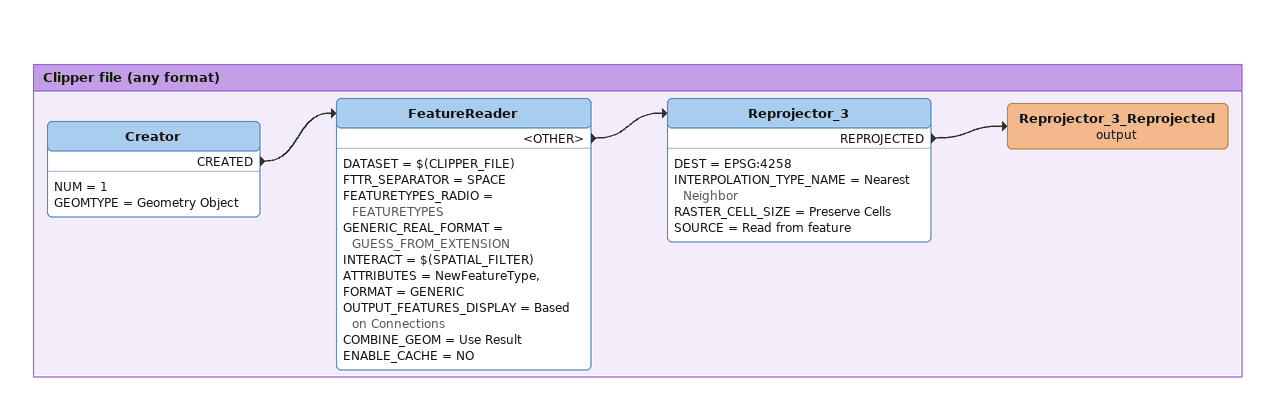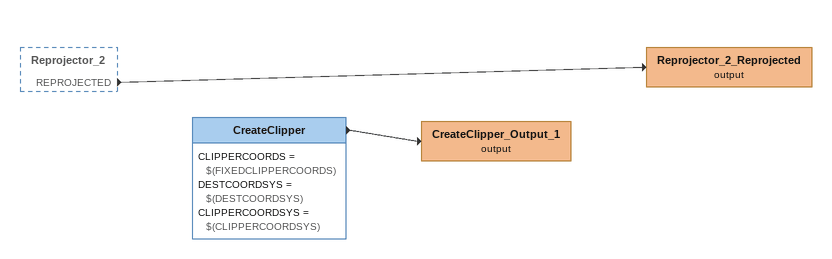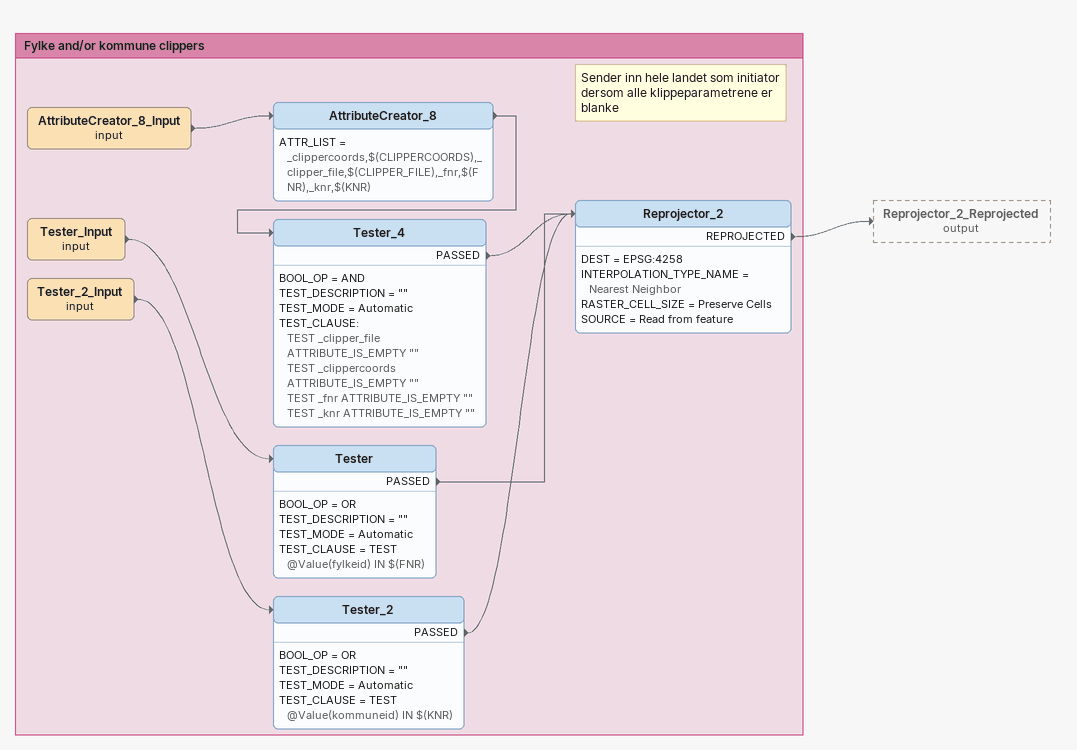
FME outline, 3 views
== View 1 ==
Bookmark: Clipper file (any format)
Creator
    NUM = 1
    GEOMTYPE = Geometry Object
    CREATED -> FeatureReader
FeatureReader
    DATASET = $(CLIPPER_FILE)
    FTTR_SEPARATOR = SPACE
    FEATURETYPES_RADIO = FEATURETYPES
    GENERIC_REAL_FORMAT = GUESS_FROM_EXTENSION
    INTERACT = $(SPATIAL_FILTER)
    ATTRIBUTES = NewFeatureType,
    FORMAT = GENERIC
    OUTPUT_FEATURES_DISPLAY = Based on Connections
    COMBINE_GEOM = Use Result
    ENABLE_CACHE = NO
    <OTHER> -> Reprojector_3
Reprojector_3
    DEST = EPSG:4258
    INTERPOLATION_TYPE_NAME = Nearest Neighbor
    RASTER_CELL_SIZE = Preserve Cells
    SOURCE = Read from feature
    REPROJECTED -> Reprojector_3_Reprojected (output)
Reprojector_3_Reprojected (output)

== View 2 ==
Reprojector_2 [outside]
    REPROJECTED -> Reprojector_2_Reprojected (output)
CreateClipper
    CLIPPERCOORDS = $(FIXEDCLIPPERCOORDS)
    DESTCOORDSYS = $(DESTCOORDSYS)
    CLIPPERCOORDSYS = $(CLIPPERCOORDSYS)
    -> CreateClipper_Output_1 (output)
CreateClipper_Output_1 (output)
Reprojector_2_Reprojected (output)

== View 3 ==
Bookmark: Fylke and/or kommune clippers
AttributeCreator_8_Input (input)
    -> AttributeCreator_8
AttributeCreator_8
    ATTR_LIST = _clippercoords,$(CLIPPERCOORDS),_clipper_file,$(CLIPPER_FILE),_fnr,$(FNR),_knr,$(KNR)
    -> Tester_4
Tester_4
    BOOL_OP = AND
    TEST_DESCRIPTION = ""
    TEST_MODE = Automatic
    TEST_CLAUSE:
      TEST _clipper_file ATTRIBUTE_IS_EMPTY ""
      TEST _clippercoords ATTRIBUTE_IS_EMPTY ""
      TEST _fnr ATTRIBUTE_IS_EMPTY ""
      TEST _knr ATTRIBUTE_IS_EMPTY ""
    PASSED -> Reprojector_2
Tester_Input (input)
    -> Tester
Tester
    BOOL_OP = OR
    TEST_DESCRIPTION = ""
    TEST_MODE = Automatic
    TEST_CLAUSE = TEST @Value(fylkeid) IN $(FNR)
    PASSED -> Reprojector_2
Tester_2_Input (input)
    -> Tester_2
Tester_2
    BOOL_OP = OR
    TEST_DESCRIPTION = ""
    TEST_MODE = Automatic
    TEST_CLAUSE = TEST @Value(kommuneid) IN $(KNR)
    PASSED -> Reprojector_2
Note: Sender inn hele landet som initiator / dersom alle klippeparametrene er / blanke
Reprojector_2
    DEST = EPSG:4258
    INTERPOLATION_TYPE_NAME = Nearest Neighbor
    RASTER_CELL_SIZE = Preserve Cells
    SOURCE = Read from feature
    REPROJECTED -> Reprojector_2_Reprojected (output)
